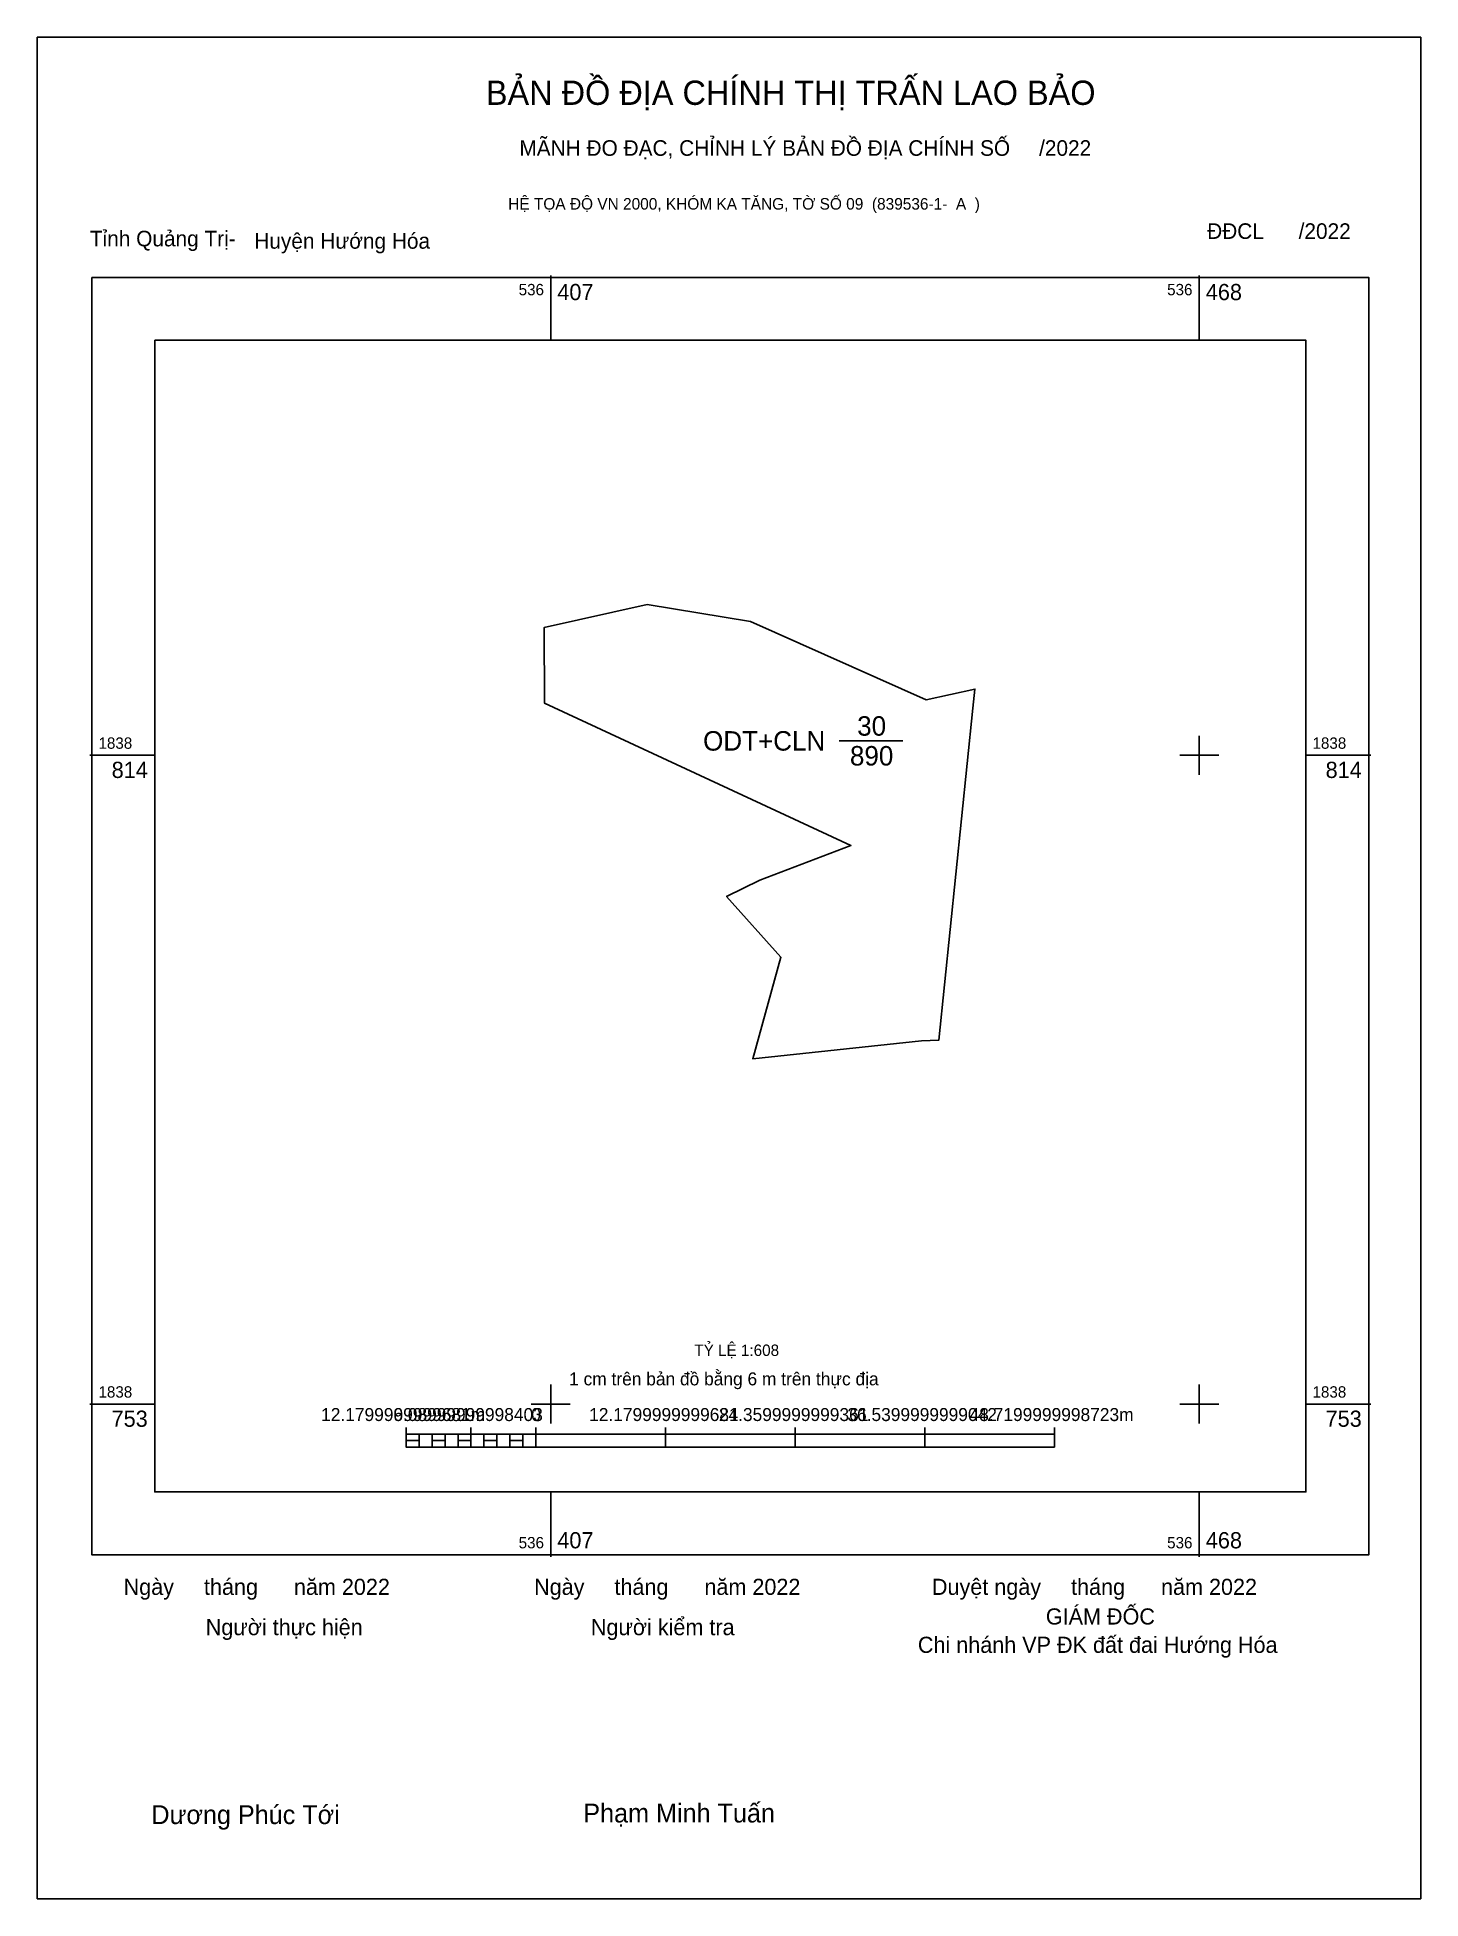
# Model space of a CAD drawing. Extents: x 536359 to 536489, y 1838707 to 1838882.
import ezdxf

# ---------------------------------------------------------------- set-up
doc = ezdxf.new("R2010")
doc.units = 0
for name, color, linetype in [('Level 10', 7, 'Continuous'), ('Level 13', 7, 'Continuous'), ('Level 15', 7, 'Continuous'), ('Level 6', 7, 'Continuous'), ('Level 62', 7, 'Continuous'), ('Level 63', 7, 'Continuous'), ('Level 9', 7, 'Continuous')]:
    doc.layers.add(name, color=color, linetype=linetype)

msp = doc.modelspace()

# ---------------------------------------------------------------- linework, layer by layer
at = {"layer": 'Level 10'}
msp.add_line((536434.29, 1838815.95), (536440.25, 1838815.95), dxfattribs=at)
msp.add_lwpolyline([(536416.24, 1838828.74), (536425.95, 1838827.16), (536442.44, 1838819.79), (536447.03, 1838820.81), (536446.84, 1838819.02), (536443.63, 1838787.86), (536442.02, 1838787.8), (536426.17, 1838786.11), (536428.81, 1838795.64), (536423.71, 1838801.35), (536426.84, 1838802.89), (536435.39, 1838806.13), (536406.61, 1838819.49), (536406.58, 1838826.6)], close=True, dxfattribs=at)
at = {"layer": 'Level 15'}
msp.add_lwpolyline([(536358.97, 1838882), (536488.9, 1838882), (536488.9, 1838707.27), (536358.97, 1838707.27)], close=True, dxfattribs=at)
at = {"layer": 'Level 62'}
msp.add_lwpolyline([(536370.01, 1838853.55), (536478.12, 1838853.55), (536478.12, 1838745.45), (536370.01, 1838745.45)], close=True, dxfattribs=at)
at = {"layer": 'Level 63'}
for p, q in [((536407.2, 1838859.64), (536407.2, 1838853.55)), ((536468.1, 1838859.64), (536468.1, 1838853.55)), ((536468.1, 1838816.43), (536468.1, 1838812.77)), ((536363.92, 1838814.6), (536370.01, 1838814.6)), ((536466.27, 1838814.6), (536469.93, 1838814.6)), ((536478.12, 1838814.6), (536484.21, 1838814.6)), ((536407.2, 1838755.53), (536407.2, 1838751.87)), ((536468.1, 1838755.53), (536468.1, 1838751.87)), ((536363.92, 1838753.7), (536370.01, 1838753.7)), ((536405.37, 1838753.7), (536409.03, 1838753.7)), ((536466.27, 1838753.7), (536469.93, 1838753.7)), ((536478.12, 1838753.7), (536484.21, 1838753.7)), ((536393.61, 1838751.5), (536393.61, 1838749.67)), ((536399.7, 1838751.5), (536399.7, 1838749.67)), ((536405.79, 1838751.5), (536405.79, 1838749.67)), ((536417.97, 1838751.5), (536417.97, 1838749.67)), ((536430.15, 1838751.5), (536430.15, 1838749.67)), ((536442.33, 1838751.5), (536442.33, 1838749.67)), ((536454.51, 1838751.5), (536454.51, 1838749.67)), ((536393.61, 1838750.89), (536454.51, 1838750.89)), ((536393.61, 1838749.67), (536454.51, 1838749.67)), ((536394.83, 1838750.89), (536394.83, 1838749.67)), ((536396.05, 1838750.89), (536396.05, 1838749.67)), ((536397.27, 1838750.89), (536397.27, 1838749.67)), ((536398.49, 1838750.89), (536398.49, 1838749.67)), ((536399.7, 1838750.89), (536399.7, 1838749.67)), ((536400.92, 1838750.89), (536400.92, 1838749.67)), ((536402.14, 1838750.89), (536402.14, 1838749.67)), ((536403.36, 1838750.89), (536403.36, 1838749.67)), ((536404.58, 1838750.89), (536404.58, 1838749.67)), ((536405.79, 1838750.89), (536405.79, 1838749.67)), ((536407.2, 1838745.45), (536407.2, 1838739.36)), ((536468.1, 1838745.45), (536468.1, 1838739.36))]:
    msp.add_line(p, q, dxfattribs=at)
for points in [[(536364.11, 1838859.45), (536484.02, 1838859.45), (536484.02, 1838739.55), (536364.11, 1838739.55)], [(536393.61, 1838750.28), (536394.83, 1838750.28), (536394.83, 1838749.67), (536393.61, 1838749.67)], [(536393.61, 1838750.28), (536394.83, 1838750.28), (536394.83, 1838749.67), (536393.61, 1838749.67)], [(536396.05, 1838750.28), (536397.27, 1838750.28), (536397.27, 1838749.67), (536396.05, 1838749.67)], [(536398.49, 1838750.28), (536399.7, 1838750.28), (536399.7, 1838749.67), (536398.49, 1838749.67)], [(536400.92, 1838750.28), (536402.14, 1838750.28), (536402.14, 1838749.67), (536400.92, 1838749.67)], [(536403.36, 1838750.28), (536404.58, 1838750.28), (536404.58, 1838749.67), (536403.36, 1838749.67)]]:
    msp.add_lwpolyline(points, close=True, dxfattribs=at)

# ---------------------------------------------------------------- texts
at = {"layer": 'Level 13'}
for s, p in [('30', (536435.97, 1838816.44)), ('ODT+CLN', (536421.5, 1838815.04)), ('890', (536435.29, 1838813.64))]:
    msp.add_text(s, height=1.827, dxfattribs=at).set_placement(p)
at = {"layer": 'Level 6'}
msp.add_text('TỶ LỆ 1:608', height=1.0706, dxfattribs=at).set_placement((536420.68, 1838758.22))
at = {"layer": 'Level 63'}
for s, height, p in [('BẢN ĐỒ ĐỊA CHÍNH THỊ TRẤN LAO BẢO', 2.2799, (536401.1, 1838875.65)), ('MÃNH ĐO ĐẠC, CHỈNH LÝ BẢN ĐỒ ĐỊA CHÍNH SỐ     /2022', 1.4629, (536404.25, 1838870.87)), ('HỆ TỌA ĐỘ VN 2000, KHÓM KA TĂNG, TỜ SỐ 09  (839536-1-  A  )', 1.0829, (536403.2, 1838865.82)), ('536', 1.066, (536404.18, 1838857.78)), ('407', 1.522, (536407.81, 1838857.32)), ('536', 1.066, (536465.08, 1838857.78)), ('468', 1.522, (536468.71, 1838857.32)), ('1838', 1.066, (536364.72, 1838815.21)), ('1838', 1.066, (536478.73, 1838815.21)), ('814', 1.522, (536365.96, 1838812.47)), ('814', 1.522, (536479.96, 1838812.47)), ('1 cm trên bản đồ bằng 6 m trên thực địa', 1.218, (536408.92, 1838755.46)), ('1838', 1.066, (536364.72, 1838754.31)), ('1838', 1.066, (536478.73, 1838754.31)), ('753', 1.522, (536365.95, 1838751.57)), ('12.1799999999681m', 1.218, (536385.63, 1838752.11)), ('6.08999999998403', 1.218, (536392.41, 1838752.11)), ('0', 1.22, (536405.36, 1838752.11)), ('12.1799999999681', 1.218, (536410.8, 1838752.11)), ('24.3599999999361', 1.218, (536422.98, 1838752.11)), ('36.5399999999042', 1.218, (536435.05, 1838752.11)), ('48.7199999998723m', 1.218, (536446.53, 1838752.11)), ('753', 1.522, (536479.96, 1838751.57)), ('536', 1.066, (536404.18, 1838740.16)), ('407', 1.522, (536407.81, 1838740.16)), ('536', 1.066, (536465.08, 1838740.16)), ('468', 1.522, (536468.71, 1838740.16)), ('Ngày     tháng      năm 2022', 1.5154, (536367.08, 1838735.79)), ('Ngày     tháng      năm 2022', 1.5154, (536405.63, 1838735.79)), ('Duyệt ngày     tháng      năm 2022', 1.5154, (536442.99, 1838735.79)), ('Người kiểm tra', 1.5154, (536410.96, 1838732.01)), ('GIÁM ĐỐC', 1.515, (536453.69, 1838733.01)), ('Người thực hiện', 1.5154, (536374.79, 1838732.01)), ('Chi nhánh VP ĐK đất đai Hướng Hóa', 1.5154, (536441.67, 1838730.35)), ('Dương Phúc Tới', 1.7675, (536369.69, 1838714.28)), ('Phạm Minh Tuấn', 1.7675, (536410.25, 1838714.43))]:
    msp.add_text(s, height=height, dxfattribs=at).set_placement(p)
at = {"layer": 'Level 9'}
for s, p in [('Tỉnh Quảng Trị-', (536363.91, 1838862.37)), ('Huyện Hướng Hóa', (536379.35, 1838862.15)), ('ĐĐCL      /2022', (536468.84, 1838863.07))]:
    msp.add_text(s, height=1.4629, dxfattribs=at).set_placement(p)

doc.saveas('drawing.dxf')
